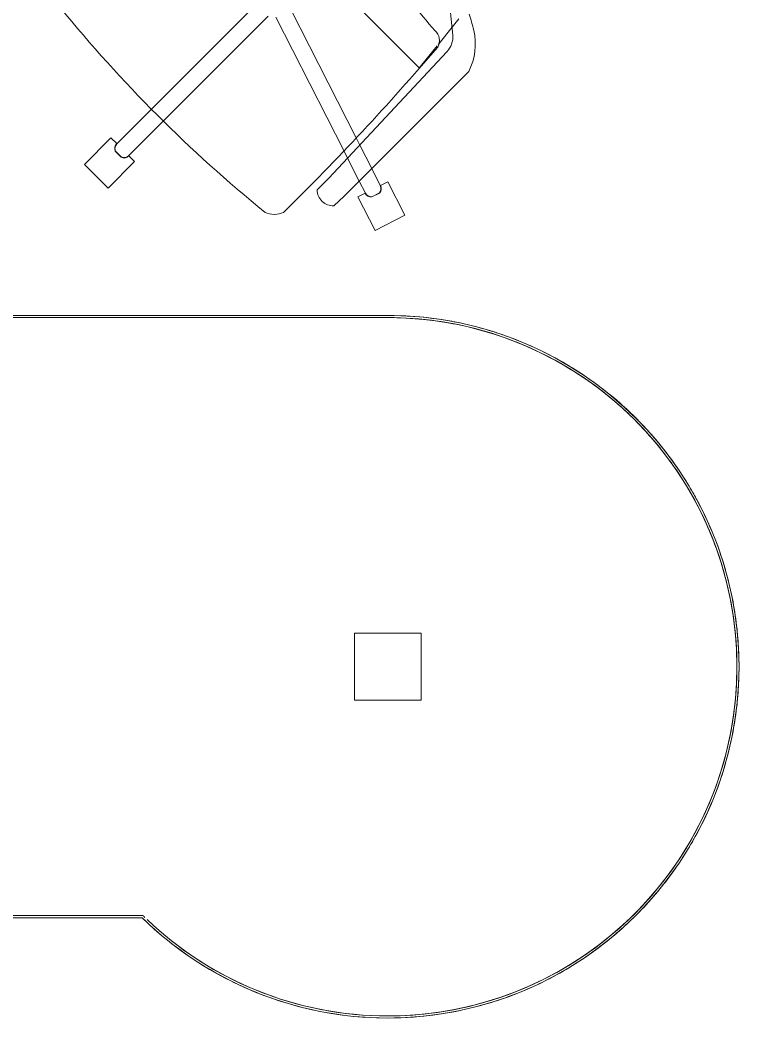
# Model space of a CAD drawing. Header units: inches. Extents: x 0 to 2535, y 0 to 2052.
# Drawn here: x 1623 to 1666, y 1928.2 to 1987.8 of the extents above; entities that cross this region are included whole.
import ezdxf

# ---------------------------------------------------------------- set-up
doc = ezdxf.new("R2010")
doc.units = ezdxf.units.IN
doc.header["$MEASUREMENT"] = 0
doc.layers.add('I-FURN', color=30, linetype='Continuous', lineweight=9)
doc.layers.add('I-FURN-PNLS', color=30, linetype='Continuous', lineweight=9)

# ---------------------------------------------------------------- blocks, each defined once
blk = doc.blocks.new('Zira Wksta 12 - Type 1-V86-Level 07  POWER _ SIGNAL')
at = {"layer": 'I-FURN'}
for p, q in [((-49, -13), (-53, -13)), ((-53, -13), (-53, -17)), ((-53, -17), (-53, -13)), ((-53, -13), (-49, -13)), ((-49, -17), (-49, -13)), ((-49, -13), (-49, -17)), ((-53, -17), (-49, -17)), ((-49, -17), (-53, -17)), ((-52.013, -41.994), (-50.231, -41.086)), ((-52.013, -41.994), (-50.231, -41.086)), ((-50.231, -41.086), (-49.209, -43.091)), ((-50.231, -41.086), (-49.209, -43.091)), ((-50.991, -43.999), (-52.013, -41.994)), ((-50.991, -43.999), (-52.013, -41.994)), ((-48.386, -43.133), (-47.775, -42.563)), ((-55.839, -50.586), (-48.386, -43.133)), ((-50.046, -43.085), (-50.504, -43.319)), ((-50.046, -43.085), (-50.504, -43.319)), ((-50.493, -43.325), (-50.048, -43.098)), ((-50.493, -43.325), (-50.048, -43.098)), ((-49.655, -43.318), (-49.289, -44.036)), ((-49.655, -43.318), (-49.289, -44.036)), ((-49.209, -43.091), (-49.64, -43.31)), ((-49.209, -43.091), (-49.64, -43.31)), ((-46.768, -43.503), (-47.475, -44.21)), ((-50.561, -43.78), (-50.991, -43.999)), ((-50.561, -43.78), (-50.991, -43.999)), ((-50.032, -44.779), (-50.546, -43.772)), ((-50.032, -44.779), (-50.546, -43.772)), ((-49.289, -44.036), (-48.591, -45.405)), ((-49.289, -44.036), (-48.591, -45.405)), ((-35.858, -45.206), (-34.267, -43.615)), ((-35.858, -45.206), (-34.267, -43.615)), ((-34.267, -43.615), (-32.853, -45.029)), ((-34.267, -43.615), (-32.853, -45.029)), ((-47.475, -44.21), (-54.531, -51.764)), ((-49.318, -46.182), (-50.032, -44.779)), ((-49.318, -46.182), (-50.032, -44.779)), ((-35.517, -45.547), (-35.858, -45.206)), ((-35.517, -45.547), (-35.858, -45.206)), ((-32.853, -45.029), (-34.444, -46.62)), ((-32.853, -45.029), (-34.444, -46.62)), ((-48.591, -45.405), (-48.361, -45.856)), ((-48.591, -45.405), (-48.361, -45.856)), ((-48.361, -45.856), (-44.299, -53.83)), ((-48.361, -45.856), (-44.299, -53.83)), ((-37.604, -47.658), (-35.505, -45.559)), ((-37.604, -47.658), (-35.505, -45.559)), ((-35.063, -45.471), (-34.709, -45.824)), ((-35.063, -45.471), (-34.709, -45.824)), ((-34.697, -45.822), (-35.061, -45.459)), ((-34.697, -45.822), (-35.061, -45.459)), ((-49.098, -46.613), (-49.318, -46.182)), ((-49.098, -46.613), (-49.318, -46.182)), ((-34.798, -46.266), (-36.897, -48.366)), ((-34.798, -46.266), (-36.897, -48.366)), ((-34.444, -46.62), (-34.786, -46.278)), ((-34.444, -46.62), (-34.786, -46.278)), ((-45.19, -54.284), (-49.098, -46.613)), ((-45.19, -54.284), (-49.098, -46.613)), ((-43.847, -53.902), (-37.604, -47.658)), ((-43.847, -53.902), (-37.604, -47.658)), ((-36.897, -48.366), (-43.14, -54.609)), ((-36.897, -48.366), (-43.14, -54.609)), ((-53.941, -52.12), (-52.927, -50.867)), ((-52.927, -50.867), (-52.879, -50.808)), ((-52.876, -50.811), (-48.503, -55.184)), ((-54.842, -53.233), (-54.058, -52.265)), ((-54.058, -52.265), (-54.01, -52.205)), ((-54.894, -52.75), (-54.75, -54.098)), ((-55.248, -53.734), (-54.842, -53.233))]:
    blk.add_line(p, q, dxfattribs=at)
for centre, radius, start, end in [((62.792, -151.709), 153.519, 134.47495, 139.52132), ((-44.209, -43.355), 1.314, 65.04325, 114.95675), ((-97.293, -108.055), 84.963, 39.14745, 50.85255), ((-47.723, -43.518), 0.956, 0.89014, 93.10986), ((-50.201, -43.59), 0.407, 138.16515, 207.83485), ((-50.201, -43.59), 0.407, 138.16515, 207.83485), ((-50.184, -43.588), 0.406, 139.61986, 207), ((-50.184, -43.588), 0.406, 153.09589, 193.52397), ((-50.184, -43.588), 0.406, 139.61986, 153.09589), ((-50.017, -43.503), 0.406, 40.47603, 94.38014), ((-50.017, -43.503), 0.406, 27, 94.38014), ((-50.005, -43.49), 0.407, 26.16515, 95.83485), ((-50.005, -43.49), 0.407, 26.16515, 95.83485), ((-50.017, -43.503), 0.406, 27, 40.47603), ((-50.184, -43.588), 0.406, 193.52397, 207), ((-35.225, -45.831), 0.407, 66.16515, 135.83485), ((-35.225, -45.831), 0.407, 66.16515, 135.83485), ((-35.217, -45.847), 0.406, 67.61986, 135), ((-35.217, -45.847), 0.406, 121.52397, 135), ((-35.217, -45.847), 0.406, 81.09589, 121.52397), ((-35.217, -45.847), 0.406, 67.61986, 81.09589), ((-35.085, -45.979), 0.406, 315, 22.38014), ((-35.085, -45.979), 0.406, 315, 8.90411), ((-35.069, -45.987), 0.407, 314.16515, 23.83485), ((-35.069, -45.987), 0.407, 314.16515, 23.83485), ((-35.085, -45.979), 0.406, 8.90411, 22.38014), ((-52.596, -52.226), 3.634, 153.17893, 193.04781), ((-53.509, -52.699), 1.385, 137.80127, 182.10784), ((-53.326, -52.44), 0.763, 149.23375, 230.76625), ((-46.772, -50.876), 9.612, 193.04781, 198.99641), ((-86.254, -81.008), 42.842, 34.97666, 40.76994)]:
    blk.add_arc(centre, radius, start, end, dxfattribs=at)
at = {"layer": 'I-FURN-PNLS'}
for p, q in [((-36.303, 0), (0, 0)), ((0, 0), (-36.303, 0)), ((-36.303, 0), (0, 0)), ((-36.354, -0.125), (-0.125, -0.125)), ((-0.125, -0.125), (-36.354, -0.125)), ((-0.125, -0.125), (-36.354, -0.125)), ((-36.354, -0.125), (-0.125, -0.125)), ((-36.303, 0), (0, 0)), ((-0.126, -35.875), (-51, -35.875)), ((-51, -35.875), (-0.126, -35.875)), ((-51, -35.875), (-0.126, -35.875)), ((-0.126, -35.875), (-51, -35.875)), ((0, -36), (-51, -36)), ((0, -36), (-51, -36)), ((-51, -36), (0, -36)), ((-51, -36), (-24, -36))]:
    blk.add_line(p, q, dxfattribs=at)
for radius, start, end in [(21, 90, 270), (21, 90, 270), (21, 90, 98.38202), (21, 90, 98.38202), (21, 45.58469, 90), (21, 45.58469, 90), (21, 60.38979, 90), (21, 45.58469, 90), (20.875, 90, 180), (20.875, 90, 180), (20.875, 98.18182, 180), (20.875, 90, 114.54545), (21, 101.16837, 106.76444), (21, 101.16837, 106.76444), (21, 98.38202, 101.16837), (21, 98.38202, 101.16837), (20.875, 90, 98.18182), (20.875, 67.7224, 90), (20.875, 46.39454, 90), (20.875, 46.39454, 90), (20.875, 46.39454, 90), (21, 106.76444, 110.10307), (21, 106.76444, 110.10307), (21, 110.10307, 115.14733), (21, 110.10307, 115.14733), (20.875, 46.39454, 67.7224), (20.875, 114.54545, 155.45455), (21, 115.14733, 118.71869), (21, 115.14733, 118.71869), (21, 118.71869, 123.53081), (21, 118.71869, 123.53081), (21, 45.58469, 60.38979), (21, 123.53081, 127.22796), (21, 123.53081, 127.22796), (21, 127.22796, 131.91499), (21, 127.22796, 131.91499), (21, 131.91499, 135.6889), (21, 131.91499, 135.6889), (21, 135.6889, 140.30003), (21, 135.6889, 140.30003), (20.875, 45.63378, 45.87267), (20.875, 45.63378, 45.87267), (20.875, 45.63378, 45.87267), (20.875, 45.63378, 45.87267), (20.875, 45.4448, 45.63378), (20.875, 45.4448, 45.63378), (20.875, 45.4448, 45.63378), (20.875, 45.4448, 45.63378), (21, 140.30003, 144.12384), (21, 140.30003, 144.12384), (21, 144.12384, 148.68613), (21, 144.12384, 148.68613), (21, 148.68613, 152.54318), (21, 148.68613, 152.54318), (21, 152.54318, 157.07354), (21, 152.54318, 157.07354), (20.875, 155.45455, 180), (21, 157.07354, 158.86974), (21, 157.07354, 158.86974), (21, 158.94016, 160.95245), (21, 158.94016, 160.95245), (21, 160.95245, 165.46261), (21, 160.95245, 165.46261), (21, 165.46261, 169.35484), (21, 165.46261, 169.35484), (21, 169.35484, 173.85378), (21, 169.35484, 173.85378), (21, 173.85378, 177.75233), (21, 173.85378, 177.75233), (21, 177.75233, 180), (21, 177.75233, 180), (21, 180, 182.24767), (21, 180, 182.24767), (20.875, 180, 188.18182), (20.875, 180, 270), (20.875, 180, 270), (20.875, 180, 188.18182), (21, 182.24767, 186.14622), (21, 182.24767, 186.14622), (21, 186.14622, 190.64516), (21, 186.14622, 190.64516), (20.875, 188.18182, 196.36364), (20.875, 188.18182, 229.09091), (21, 190.64516, 194.53739), (21, 190.64516, 194.53739), (21, 194.53739, 199.04755), (21, 194.53739, 199.04755), (20.875, 196.36364, 212.72727), (21, 199.04755, 200.954), (21, 199.04755, 200.954), (21, 201.05984, 202.92646), (21, 201.05984, 202.92646), (21, 202.92646, 207.45682), (21, 202.92646, 207.45682), (21, 207.45682, 209.71408), (21, 207.45682, 209.71408), (21, 209.7632, 211.31387), (21, 209.7632, 211.31387), (21, 211.31387, 215.87616), (21, 211.31387, 215.87616), (20.875, 212.72727, 220.90909), (21, 215.87616, 219.69997), (21, 215.87616, 219.69997), (21, 219.69997, 224.3111), (21, 219.69997, 224.3111), (20.875, 220.90909, 229.09091), (21, 224.3111, 228.08501), (21, 224.3111, 228.08501), (21, 228.08501, 232.77204), (21, 228.08501, 232.77204), (20.875, 229.09091, 237.27273), (20.875, 229.09091, 253.63636), (21, 232.77204, 236.46919), (21, 232.77204, 236.46919), (21, 236.46919, 241.28131), (21, 236.46919, 241.28131), (20.875, 237.27273, 245.45455), (21, 241.28131, 244.85267), (21, 241.28131, 244.85267), (21, 244.85267, 249.89693), (21, 244.85267, 249.89693), (20.875, 245.45455, 253.63636), (21, 249.89693, 253.23556), (21, 249.89693, 253.23556), (21, 253.23556, 258.83163), (21, 253.23556, 258.83163), (20.875, 253.63636, 261.81818), (20.875, 253.63636, 270), (21, 258.83163, 261.61798), (21, 258.83163, 261.61798), (21, 261.61798, 270), (21, 261.61798, 270), (20.875, 261.81818, 270)]:
    blk.add_arc((-51, -15), radius, start, end, dxfattribs=at)

msp = doc.modelspace()

# ---------------------------------------------------------------- block references
at = {"layer": 'I-FURN', "rotation": 180}
msp.add_blockref('Zira Wksta 12 - Type 1-V86-Level 07  POWER _ SIGNAL', (1594, 1934.167), dxfattribs=at)

doc.saveas('drawing.dxf')
